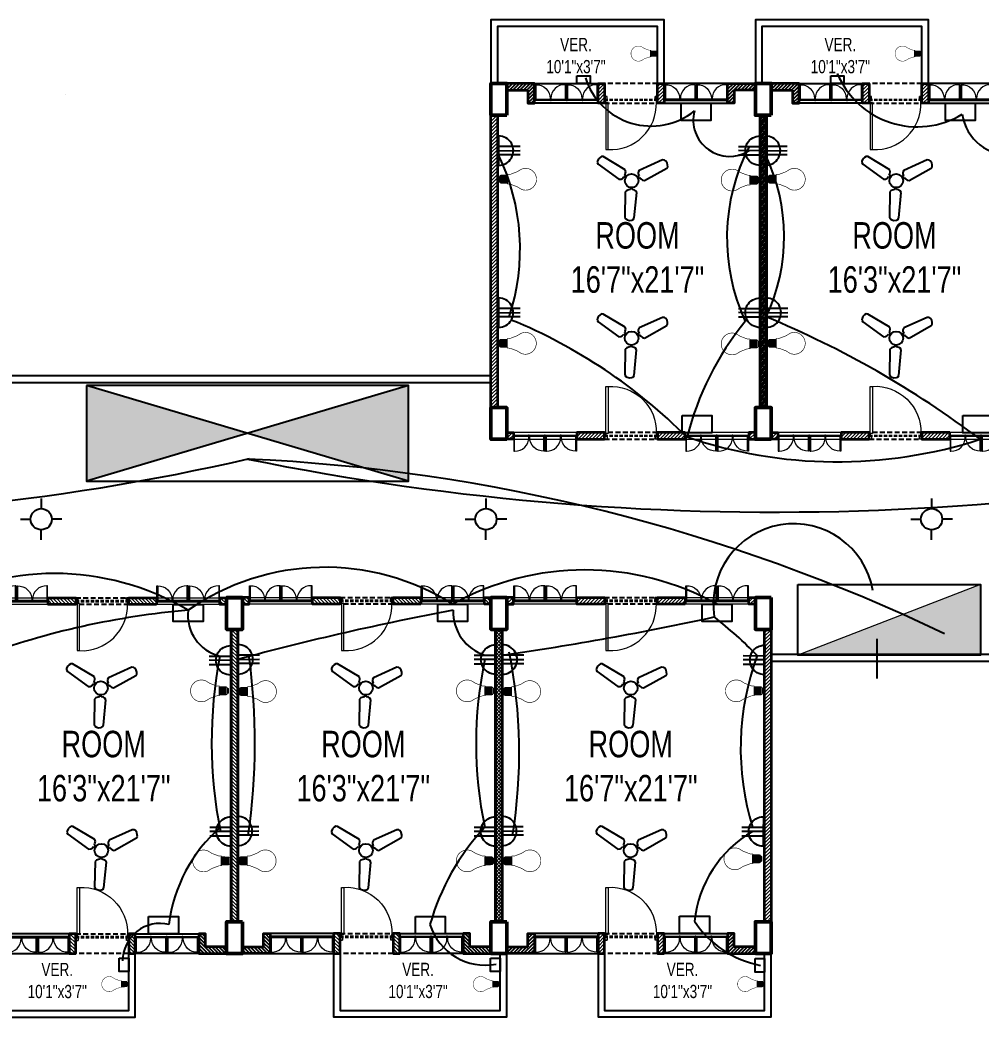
# Model space of a CAD drawing. Header units: inches. Extents: x -20263 to 10253, y -4567 to 3195.
# Drawn here: x 1407 to 2134, y -1552 to -799 of the extents above; entities that cross this region are included whole.
import ezdxf

# ---------------------------------------------------------------- set-up
doc = ezdxf.new("R2010")
doc.units = ezdxf.units.IN
doc.header["$MEASUREMENT"] = 0
doc.linetypes.add('ACAD_ISO02W100', pattern=[15, 12, -3])
doc.linetypes.add('DASHED2', pattern=[0.375, 0.25, -0.125])
for name, color, linetype, lineweight in [('A-TEXT', 7, 'Continuous', 5), ('ar-DOOR-WOOD', 44, 'Continuous', 0), ("ele legend-8'", 53, 'Continuous', 25), ('Main Wall', 250, 'Continuous', 13), ('WALL_SEC_', 170, 'Continuous', 25), ('walll', 7, 'Continuous', 30)]:
    doc.layers.add(name, color=color, linetype=linetype, lineweight=lineweight)
doc.layers.add('conduit', color=160, linetype='Continuous')
doc.layers.add('liveline', color=1, linetype='Continuous')
doc.layers.add('hatch brick', color=32, linetype='Continuous', lineweight=0, transparency=0.4)
doc.styles.add('SIMPLE', font='romantic.ttf')
pattern_1 = [(45, (-53828.5592, -20194.2833), (-1.325825215, 1.325825215), [])]
pattern_2 = [(45, (-1496526.4206, -134080.5653), (-1.3258252147, 1.3258252147), [])]

# ---------------------------------------------------------------- blocks, each defined once
blk = doc.blocks.new('DOOR_45')
at = {"layer": 'ar-DOOR-WOOD'}
for p, q in [((-11008.75, 15426.44), (-11008.75, 15424.44)), ((-10968.75, 15426.44), (-11008.75, 15426.44)), ((-10968.75, 15427.44), (-10963.75, 15427.44)), ((-10968.75, 15427.44), (-10968.75, 15426.44)), ((-10968.75, 15424.44), (-10968.75, 15426.44)), ((-10968.75, 15426.44), (-10966.75, 15426.44)), ((-10966.75, 15426.44), (-10966.75, 15425.44)), ((-10963.75, 15427.44), (-10963.75, 15425.44)), ((-11008.75, 15424.44), (-10968.75, 15424.44)), ((-10966.75, 15425.44), (-10963.75, 15425.44)), ((-10968.75, 15382.44), (-10968.75, 15383.44)), ((-10968.75, 15383.44), (-10966.75, 15383.44)), ((-10966.75, 15384.44), (-10963.75, 15384.44)), ((-10966.75, 15383.44), (-10966.75, 15384.44)), ((-10963.75, 15382.44), (-10963.75, 15384.44)), ((-10968.75, 15382.44), (-10963.75, 15382.44))]:
    blk.add_line(p, q, dxfattribs=at)
for points in [[(-10968.75, 15426.44), (-11008.75, 15426.44), (-11008.75, 15424.44), (-10968.75, 15424.44)], [(-10963.75, 15427.44), (-10968.75, 15427.44), (-10968.75, 15426.44), (-10966.75, 15426.44), (-10966.75, 15425.44), (-10963.75, 15425.44)], [(-10968.75, 15383.44), (-10968.75, 15382.44), (-10963.75, 15382.44), (-10963.75, 15384.44), (-10966.75, 15384.44), (-10966.75, 15383.44)]]:
    blk.add_lwpolyline(points, close=True, dxfattribs=at)
blk.add_arc((-10969.89, 15422.35), 38.92, 176.90834, 271.67702, dxfattribs=at)
blk = doc.blocks.new('DOOR_40')
at = {"layer": 'ar-DOOR-WOOD'}
for p, q in [((-11029.1, 15421.4), (-11064.1, 15421.4)), ((-11064.1, 15421.4), (-11064.1, 15419.4)), ((-11064.1, 15419.4), (-11029.1, 15419.4)), ((-11029.1, 15422.4), (-11024.1, 15422.4)), ((-11029.1, 15422.4), (-11029.1, 15421.4)), ((-11029.1, 15419.4), (-11029.1, 15421.4)), ((-11029.1, 15421.4), (-11027.1, 15421.4)), ((-11027.1, 15421.4), (-11027.1, 15420.4)), ((-11027.1, 15420.4), (-11024.1, 15420.4)), ((-11024.1, 15422.4), (-11024.1, 15420.4)), ((-11029.1, 15383.4), (-11027.1, 15383.4)), ((-11029.1, 15382.4), (-11029.1, 15383.4)), ((-11029.1, 15382.4), (-11024.1, 15382.4)), ((-11027.1, 15383.4), (-11027.1, 15384.4)), ((-11027.1, 15384.4), (-11024.1, 15384.4)), ((-11024.1, 15382.4), (-11024.1, 15384.4))]:
    blk.add_line(p, q, dxfattribs=at)
blk.add_arc((-11029.4, 15418.2), 34.8, 178.03, 270.3561, dxfattribs=at)
blk = doc.blocks.new('room 1')
h = blk.add_hatch()
h.set_pattern_fill('ANSI31', color=256, scale=15)
h.paths.add_polyline_path([(1498318.01, 133229.01), (1498318.01, 133219.01), (1498323.01, 133219.01), (1498323.01, 133234.01), (1498302.01, 133234.01), (1498302.01, 133229.01), (1498302.01, 133229.01)])
h = blk.add_hatch()
h.set_pattern_fill('ANSI31', color=256, scale=15)
h.paths.add_polyline_path([(1498474.01, 133229.01), (1498474.01, 133219.01), (1498469.01, 133219.01), (1498469.01, 133234.01), (1498490.01, 133234.01), (1498490.01, 133229.01), (1498490.01, 133229.01)])
at = {"layer": 'hatch brick'}
h = blk.add_hatch(dxfattribs=at)
h.set_pattern_fill('ANSI31', color=256, scale=15)
h.set_pattern_definition([(45, (69, 2), (-1.3258252147, 1.3258252147), [])])
h.paths.add_polyline_path([(1498376.01, 133234.01), (1498376.01, 133219.01), (1498376.01, 133219.01), (1498371.01, 133219.01), (1498371.01, 133234.01)])
h = blk.add_hatch(dxfattribs=at)
h.set_pattern_fill('ANSI31', color=256, scale=15)
h.set_pattern_definition([(45, (114, 2), (-1.3258252147, 1.3258252147), [])])
h.paths.add_polyline_path([(1498421.01, 133234.01), (1498421.01, 133219.01), (1498421.01, 133219.01), (1498416.01, 133219.01), (1498416.01, 133234.01)])
h = blk.add_hatch(dxfattribs=at)
h.set_pattern_fill('ANSI31', color=256, scale=15)
h.paths.add_polyline_path([(1498298.51, 132989.01), (1498293.51, 132989.01), (1498293.51, 133210.01), (1498298.51, 133210.01)])
h = blk.add_hatch(dxfattribs=at)
h.set_pattern_fill('ANSI31', color=256, scale=15)
h.paths.add_polyline_path([(1498493.51, 132989.01), (1498498.51, 132989.01), (1498498.51, 133210.01), (1498493.51, 133210.01)])
h = blk.add_hatch(dxfattribs=at)
h.set_pattern_fill('ANSI31', color=256, scale=15)
h.set_pattern_definition([(45, (-14.5, 0), (-1.3258252147, 1.3258252147), [])])
h.paths.add_polyline_path([(1498302.01, 132970.01), (1498307.01, 132970.01), (1498307.01, 132965.01), (1498302.01, 132965.01)])
h = blk.add_hatch(dxfattribs=at)
h.set_pattern_fill('ANSI31', color=256, scale=15)
h.set_pattern_definition([(45, (-5, -252), (-1.3258252147, 1.3258252147), [])])
h.paths.add_polyline_path([(1498376.01, 132970.01), (1498355.01, 132970.01), (1498355.01, 132965.01), (1498376.01, 132965.01)])
h = blk.add_hatch(dxfattribs=at)
h.set_pattern_fill('ANSI31', color=256, scale=15)
h.set_pattern_definition([(45, (1.2113, 4e-09), (-1.3258252147, 1.3258252147), [])])
h.paths.add_polyline_path([(1498437.01, 132970.01), (1498416.01, 132970.01), (1498416.01, 132965.01), (1498437.01, 132965.01)])
h = blk.add_hatch(dxfattribs=at)
h.set_pattern_fill('ANSI31', color=256, scale=15)
h.paths.add_polyline_path([(1498490.01, 132970.01), (1498485.01, 132970.01), (1498485.01, 132965.01), (1498490.01, 132965.01)])
for points in [[(1498323.01, 133234.01), (1498371.01, 133234.01), (1498371.01, 133219.01), (1498323.01, 133219.01)], [(1498469.01, 133234.01), (1498421.01, 133234.01), (1498421.01, 133219.01), (1498469.01, 133219.01)]]:
    blk.add_lwpolyline(points, close=True)
at = {"linetype": 'DASHED2', "ltscale": 15}
for points in [[(1498376.01, 133219.01), (1498416.01, 133219.01), (1498416.01, 133234.01), (1498376.01, 133234.01)], [(1498376.01, 132965.01), (1498416.01, 132965.01), (1498416.01, 132970.01), (1498376.01, 132970.01)]]:
    blk.add_lwpolyline(points, close=True, dxfattribs=at)
at = {"layer": 'Main Wall', "color": 1, "lineweight": 50}
for points in [[(1498302.01, 133210.01), (1498290.01, 133210.01), (1498290.01, 133234.01), (1498302.01, 133234.01), (1498302.01, 133210.01)], [(1498502.01, 133210.01), (1498490.01, 133210.01), (1498490.01, 133234.01), (1498502.01, 133234.01), (1498502.01, 133210.01)], [(1498302.01, 132965.01), (1498290.01, 132965.01), (1498290.01, 132989.01), (1498302.01, 132989.01), (1498302.01, 132965.01)], [(1498502.01, 132965.01), (1498490.01, 132965.01), (1498490.01, 132989.01), (1498502.01, 132989.01), (1498502.01, 132965.01)]]:
    blk.add_lwpolyline(points, dxfattribs=at)
at = {"layer": 'Main Wall', "lineweight": 35}
for points in [[(1498318.01, 133229.01), (1498318.01, 133219.01), (1498323.01, 133219.01), (1498323.01, 133234.01), (1498302.01, 133234.01), (1498302.01, 133229.01), (1498302.01, 133229.01), (1498302.01, 133229.01), (1498318.01, 133229.01)], [(1498474.01, 133229.01), (1498474.01, 133219.01), (1498469.01, 133219.01), (1498469.01, 133234.01), (1498490.01, 133234.01), (1498490.01, 133229.01), (1498490.01, 133229.01), (1498490.01, 133229.01), (1498474.01, 133229.01)], [(1498376.01, 132970.01), (1498376.01, 132970.01), (1498355.01, 132970.01), (1498355.01, 132965.01), (1498376.01, 132965.01), (1498376.01, 132970.01)]]:
    blk.add_lwpolyline(points, dxfattribs=at)
for points in [[(1498376.01, 133234.01), (1498376.01, 133219.01), (1498376.01, 133219.01), (1498376.01, 133219.01), (1498371.01, 133219.01), (1498371.01, 133234.01)], [(1498421.01, 133234.01), (1498421.01, 133219.01), (1498421.01, 133219.01), (1498421.01, 133219.01), (1498416.01, 133219.01), (1498416.01, 133234.01)], [(1498298.51, 132989.01), (1498293.51, 132989.01), (1498293.51, 133210.01), (1498298.51, 133210.01)], [(1498493.51, 132989.01), (1498498.51, 132989.01), (1498498.51, 133210.01), (1498493.51, 133210.01)], [(1498302.01, 132970.01), (1498307.01, 132970.01), (1498307.01, 132965.01), (1498302.01, 132965.01)], [(1498437.01, 132970.01), (1498416.01, 132970.01), (1498416.01, 132965.01), (1498437.01, 132965.01)], [(1498490.01, 132970.01), (1498485.01, 132970.01), (1498485.01, 132965.01), (1498490.01, 132965.01)]]:
    blk.add_lwpolyline(points, close=True, dxfattribs=at)
at = {"layer": 'Main Wall', "color": 150}
for points in [[(1498371.01, 133221.01), (1498323.61, 133221.01), (1498323.61, 133222.01), (1498371.01, 133222.01)], [(1498371.01, 133221.01), (1498323.61, 133221.01), (1498323.61, 133221.51), (1498371.01, 133221.51)], [(1498421.01, 133221.01), (1498468.41, 133221.01), (1498468.41, 133222.01), (1498421.01, 133222.01)], [(1498421.01, 133221.01), (1498468.41, 133221.01), (1498468.41, 133221.51), (1498421.01, 133221.51)], [(1498307.01, 132968.01), (1498354.41, 132968.01), (1498354.41, 132967.01), (1498307.01, 132967.01)], [(1498307.01, 132968.01), (1498354.41, 132968.01), (1498354.41, 132967.51), (1498307.01, 132967.51)], [(1498437.61, 132968.01), (1498484.41, 132968.01), (1498484.41, 132967.01), (1498437.61, 132967.01)], [(1498437.61, 132968.01), (1498484.41, 132968.01), (1498484.41, 132967.51), (1498437.61, 132967.51)]]:
    blk.add_lwpolyline(points, close=True, dxfattribs=at)
at = {"layer": 'Main Wall', "color": 150, "linetype": 'DASHED2', "ltscale": 10}
for points in [[(1498376.01, 133222.01), (1498416.01, 133222.01), (1498416.01, 133221.01), (1498376.01, 133221.01)], [(1498376.01, 133222.01), (1498416.01, 133222.01), (1498416.01, 133221.51), (1498376.01, 133221.51)], [(1498376.01, 132968.01), (1498416.01, 132968.01), (1498416.01, 132967.01), (1498376.01, 132967.01)], [(1498376.01, 132968.01), (1498416.01, 132968.01), (1498416.01, 132967.51), (1498376.01, 132967.51)]]:
    blk.add_lwpolyline(points, close=True, dxfattribs=at)
at = {"layer": 'Main Wall'}
for points in [[(1498307.01, 132965.01), (1498355.01, 132965.01), (1498355.01, 132970.01), (1498307.01, 132970.01)], [(1498437.01, 132965.01), (1498485.01, 132965.01), (1498485.01, 132970.01), (1498437.01, 132970.01)]]:
    blk.add_lwpolyline(points, close=True, dxfattribs=at)
at = {"layer": 'Main Wall', "extrusion": (0, 0, -1)}
for name, p, xscale, yscale, zscale, rotation in [('DOOR_40', (-1502949.75, 129913.77), 0.2999999999999545, 0.2999999999999545, -0.2999999999999545, 270), ('DOOR_40', (-1502973.75, 129913.77), 0.2999999999999545, 0.2999999999999545, -0.2999999999999545, 270), ('DOOR_40', (-1493818.28, 129913.77), -0.2999999999999545, 0.2999999999999545, -0.2999999999999545, 90), ('DOOR_40', (-1493842.28, 129913.77), -0.2999999999999545, 0.2999999999999545, -0.2999999999999545, 90), ('DOOR_45', (-1512089.3, 142969.57), -0.8888888888889142, 0.8888888888889142, -0.8888888888889142, 270), ('DOOR_45', (-1512089.3, 123219.46), 0.8888888888889142, 0.8888888888889142, -0.8888888888889142, 270), ('DOOR_40', (-1493704.28, 136275.25), 0.2999999999999545, 0.2999999999999545, -0.2999999999999545, 90), ('DOOR_40', (-1493728.28, 136275.25), 0.2999999999999545, 0.2999999999999545, -0.2999999999999545, 90), ('DOOR_40', (-1493834.28, 136275.25), 0.2999999999999545, 0.2999999999999545, -0.2999999999999545, 90), ('DOOR_40', (-1493858.28, 136275.25), 0.2999999999999545, 0.2999999999999545, -0.2999999999999545, 90)]:
    blk.add_blockref(name, p, dxfattribs=dict(at, xscale=xscale, yscale=yscale, zscale=zscale, rotation=rotation))
at = {"layer": 'Main Wall'}
for p, xscale, yscale, zscale, rotation in [((1493720.28, 129913.77), 0.2999999999999545, 0.2999999999999545, 0.2999999999999545, 270), ((1493744.28, 129913.77), 0.2999999999999545, 0.2999999999999545, 0.2999999999999545, 270), ((1503047.75, 129913.77), -0.2999999999999545, 0.2999999999999545, 0.2999999999999546, 90), ((1503071.75, 129913.77), -0.2999999999999545, 0.2999999999999545, 0.2999999999999546, 90), ((1502933.75, 136275.25), 0.2999999999999546, 0.2999999999999546, 0.2999999999999546, 90), ((1502957.75, 136275.25), 0.2999999999999546, 0.2999999999999546, 0.2999999999999546, 90), ((1503063.75, 136275.25), 0.2999999999999546, 0.2999999999999546, 0.2999999999999546, 90), ((1503087.75, 136275.25), 0.2999999999999546, 0.2999999999999546, 0.2999999999999546, 90)]:
    blk.add_blockref('DOOR_40', p, dxfattribs=dict(at, xscale=xscale, yscale=yscale, zscale=zscale, rotation=rotation))
blk = doc.blocks.new('LED')
for p, q in [((-12.1, -25.6), (11.9, -25.6)), ((-11.6, -7.7), (11.7, -7.7)), ((-11.6, -11), (11.7, -9.6)), ((-11.6, -13.3), (11.7, -11.8)), ((-11.5, -15.5), (11.8, -14.1)), ((-11.3, -17.8), (11.9, -16.3)), ((-11.2, -20), (12.1, -18.6)), ((-11.2, -22.2), (12.1, -20.8)), ((-11.2, -24.5), (12.1, -23.1))]:
    blk.add_line(p, q)
at = {"lineweight": 9}
blk.add_line((7.8, -3.1), (-7.8, -3.1), dxfattribs=at)
for points, const_width in [([(5.3, 0), (5.4, 0), (5.7, 0), (6.1, -0.1), (6.6, -0.3), (7, -0.6), (7.2, -0.9), (7.4, -1.2), (7.5, -1.5), (7.7, -2), (7.7, -2.5), (7.8, -3.1), (7.7, -2.5), (7.7, -2), (7.5, -1.5), (7.4, -1.2), (7.2, -0.9), (7, -0.6), (6.6, -0.3), (6.1, -0.1), (5.7, 0), (5.4, 0), (5.3, 0), (-5.3, 0), (-5.4, 0), (-5.5, 0), (-5.8, 0), (-6.1, -0.1), (-6.4, -0.2), (-6.7, -0.5), (-7, -0.7), (-7.3, -1.1), (-7.6, -1.7), (-7.7, -2.3), (-7.8, -3.1), (-7.8, -3.1), (-7.9, -3.2), (-8.1, -3.2), (-8.3, -3.3), (-8.9, -3.6), (-9.6, -4.1), (-10.3, -4.7), (-11, -5.4), (-11.2, -5.9), (-11.4, -6.4), (-11.6, -7), (-11.6, -7.7), (-12.2, -7.7), (-12.1, -26)], 2), ([(-5.3, 0), (-5.4, 0), (-5.5, 0), (-5.8, 0), (-6.1, -0.1), (-6.4, -0.2), (-6.7, -0.5), (-7, -0.7), (-7.3, -1.1), (-7.6, -1.7), (-7.7, -2.3), (-7.8, -3.1)], 1), ([(-0.1, -111.1), (-0.2, -111.1), (-1, -111.1), (-1.8, -111.1), (-2.6, -111.1), (-3.4, -111), (-4.2, -110.9), (-5, -110.8), (-5.8, -110.6), (-6.6, -110.5), (-7.4, -110.3), (-8.1, -110.1), (-8.9, -109.9), (-9.6, -109.7), (-10.4, -109.5), (-11.1, -109.2), (-11.8, -108.9), (-12.5, -108.7), (-13.2, -108.3), (-13.9, -108), (-14.6, -107.7), (-15.3, -107.3), (-16, -106.9), (-16.6, -106.6), (-17.3, -106.2), (-17.9, -105.7), (-18.5, -105.3), (-19.2, -104.8), (-19.8, -104.4), (-20.4, -103.9), (-20.9, -103.4), (-21.5, -102.9), (-22.1, -102.4), (-22.6, -101.9), (-23.1, -101.3), (-23.7, -100.8), (-24.2, -100.2), (-24.6, -99.6), (-25.1, -99), (-25.6, -98.4), (-26, -97.8), (-26.5, -97.2), (-26.9, -96.5), (-27.3, -95.9), (-27.7, -95.2), (-28.1, -94.6), (-28.4, -93.9), (-28.8, -93.2), (-29.1, -92.5), (-29.4, -91.8), (-29.7, -91.1), (-30, -90.4), (-30.2, -89.6), (-30.5, -88.9), (-30.7, -88.1), (-30.9, -87.4), (-31.1, -86.6), (-31.2, -85.9), (-31.4, -85.1), (-31.5, -84.3), (-31.6, -83.5), (-31.7, -82.7), (-31.8, -81.9), (-31.8, -81.1), (-31.9, -80.3), (-31.9, -79.5), (-31.9, -78.2), (-31.8, -77), (-31.7, -75.8), (-31.5, -74.6), (-31.3, -73.4), (-31.1, -72.2), (-30.8, -71.1), (-30.4, -69.9), (-30, -68.8), (-29.6, -67.7), (-29.2, -66.6), (-22.1, -55), (-14.6, -35.3), (-14.1, -29.7), (-14.1, -27.1), (-12.1, -25.6)], 1.8), ([(-0.1, -111.1), (0, -111.1), (0.8, -111.1), (1.6, -111.1), (2.5, -111.1), (3.3, -111), (4, -110.9), (4.8, -110.8), (5.6, -110.6), (6.4, -110.5), (7.2, -110.3), (7.9, -110.1), (8.7, -109.9), (9.4, -109.7), (10.2, -109.5), (10.9, -109.2), (11.6, -108.9), (12.3, -108.7), (13, -108.3), (13.7, -108), (14.4, -107.7), (15.1, -107.3), (15.8, -106.9), (16.4, -106.6), (17.1, -106.2), (17.7, -105.7), (18.3, -105.3), (19, -104.8), (19.6, -104.4), (20.2, -103.9), (20.7, -103.4), (21.3, -102.9), (21.9, -102.4), (22.4, -101.9), (22.9, -101.3), (23.5, -100.8), (24, -100.2), (24.5, -99.6), (24.9, -99), (25.4, -98.4), (25.8, -97.8), (26.3, -97.2), (26.7, -96.5), (27.1, -95.9), (27.5, -95.2), (27.9, -94.6), (28.2, -93.9), (28.6, -93.2), (28.9, -92.5), (29.2, -91.8), (29.5, -91.1), (29.8, -90.4), (30, -89.6), (30.3, -88.9), (30.5, -88.1), (30.7, -87.4), (30.9, -86.6), (31, -85.9), (31.2, -85.1), (31.3, -84.3), (31.4, -83.5), (31.5, -82.7), (31.6, -81.9), (31.6, -81.1), (31.7, -80.3), (31.7, -79.5), (31.7, -78.2), (31.6, -77), (31.5, -75.8), (31.3, -74.6), (31.1, -73.4), (30.9, -72.2), (30.6, -71.1), (30.2, -69.9), (29.9, -68.8), (29.4, -67.7), (29, -66.6), (21.9, -55), (14.4, -35.3), (13.9, -29.7), (13.9, -27.1), (11.9, -25.6)], 1.8), ([(11.9, -26.1), (11.9, -7.7), (11.7, -7.7), (11.6, -7), (11.4, -6.4), (11.2, -5.9), (11, -5.4), (10.3, -4.7), (9.6, -4.1), (8.9, -3.6), (8.3, -3.3), (7.9, -3.2), (7.8, -3.1), (7.8, -3.1)], 2)]:
    blk.add_lwpolyline(points, dxfattribs=dict(const_width=const_width))
at = {"color": 7, "lineweight": 20}
blk.add_open_spline([(-9.8, -25.6), (-9.8, -25.6), (9.4, -25.6), (9.4, -25.6)], degree=3, dxfattribs=at)
blk = doc.blocks.new('6')
at = {"color": 7}
for p, q in [((3268, -2243), (3260, -2275)), ((3260, -2275), (3351, -2687)), ((3285, -2228), (3268, -2243)), ((3322, -2211), (3285, -2228)), ((3359, -2211), (3322, -2211)), ((3387, -2215), (3359, -2211)), ((3407, -2236), (3387, -2215)), ((3533, -2638), (3407, -2236)), ((3351, -2687), (3378, -2709)), ((3378, -2709), (3403, -2714)), ((3403, -2714), (3440, -2709)), ((3440, -2709), (3450, -2742)), ((3468, -2701), (3489, -2690)), ((3477, -2735), (3468, -2701)), ((3489, -2690), (3518, -2669)), ((3518, -2669), (3533, -2638)), ((3291, -2913), (3005, -3223)), ((3325, -2910), (3291, -2913)), ((3357, -2925), (3325, -2910)), ((3378, -2938), (3357, -2925)), ((3403, -2913), (3378, -2938)), ((3399, -2958), (3423, -2933)), ((3422, -2988), (3399, -2958)), ((3594, -2888), (3628, -2897)), ((3635, -2869), (3601, -2861)), ((3628, -2897), (3627, -2922)), ((3627, -2922), (3631, -2958)), ((3631, -2958), (3650, -2985)), ((3649, -2835), (3635, -2869)), ((3666, -2816), (3649, -2835)), ((3699, -2804), (3666, -2816)), ((4101, -2931), (3699, -2804)), ((4124, -2954), (4101, -2931)), ((4129, -2976), (4124, -2954)), ((3113, -3331), (3424, -3046)), ((3429, -3011), (3422, -2988)), ((3424, -3046), (3429, -3011)), ((3650, -2985), (4061, -3078)), ((4061, -3078), (4089, -3071)), ((4089, -3071), (4107, -3048)), ((4107, -3048), (4125, -3016)), ((4125, -3016), (4129, -2976)), ((3005, -3223), (2997, -3251)), ((2997, -3251), (3008, -3278)), ((3008, -3278), (3026, -3309)), ((3026, -3309), (3059, -3333)), ((3059, -3333), (3081, -3340)), ((3081, -3340), (3113, -3331))]:
    blk.add_line(p, q, dxfattribs=at)
blk.add_circle((3491, -2846), 113, dxfattribs=at)
blk = doc.blocks.new('3 pin')
at = {"layer": 'WALL_SEC_', "color": 3, "lineweight": 25}
for p, q in [((10035.5, 6358.5), (10035.5, 6351.5)), ((10045.69, 6353.52), (10035.5, 6353.52)), ((10035.5, 6351.5), (10035.5, 6344.5)), ((10035.5, 6351.5), (10045.69, 6351.5)), ((10045.69, 6349.48), (10035.5, 6349.48))]:
    blk.add_line(p, q, dxfattribs=at)
blk.add_arc((10035.5, 6351.5), 7, 270, 90, dxfattribs=at)

msp = doc.modelspace()

# ---------------------------------------------------------------- hatches: boundary and pattern name
h = msp.add_hatch()
h.set_pattern_fill('ANSI31', color=256, scale=15)
h.set_pattern_definition(pattern_2)
h.paths.add_polyline_path([(1791.593, -851.552), (1791.593, -861.552), (1796.593, -861.552), (1796.593, -846.552), (1775.593, -846.552), (1775.593, -851.552), (1775.593, -851.552)])
h = msp.add_hatch()
h.set_pattern_fill('ANSI31', color=256, scale=15)
h.set_pattern_definition(pattern_2)
h.paths.add_polyline_path([(1947.593, -851.552), (1947.593, -861.552), (1942.593, -861.552), (1942.593, -846.552), (1963.593, -846.552), (1963.593, -851.552), (1963.593, -851.552)])
h = msp.add_hatch()
h.set_pattern_fill('ANSI31', color=256, scale=15)
h.set_pattern_definition(pattern_1)
h.paths.add_polyline_path([(1791.593, -1499.302), (1791.593, -1489.302), (1796.593, -1489.302), (1796.593, -1504.302), (1775.593, -1504.302), (1775.593, -1499.302), (1775.593, -1499.302)])
h = msp.add_hatch()
h.set_pattern_fill('ANSI31', color=256, scale=15)
h.set_pattern_definition(pattern_1)
h.paths.add_polyline_path([(1947.593, -1499.302), (1947.593, -1489.302), (1942.593, -1489.302), (1942.593, -1504.302), (1963.593, -1504.302), (1963.593, -1499.302), (1963.593, -1499.302)])
at = {"layer": 'hatch brick'}
h = msp.add_hatch(dxfattribs=at)
h.set_pattern_fill('ANSI31', color=256, scale=15)
h.set_pattern_definition([(45, (-1496457.4206, -134078.5653), (-1.3258252147, 1.3258252147), [])])
h.paths.add_polyline_path([(1849.593, -846.552), (1849.593, -861.552), (1849.593, -861.552), (1844.593, -861.552), (1844.593, -846.552)])
h = msp.add_hatch(dxfattribs=at)
h.set_pattern_fill('ANSI31', color=256, scale=15)
h.set_pattern_definition([(45, (-1496412.4206, -134078.5653), (-1.3258252147, 1.3258252147), [])])
h.paths.add_polyline_path([(1894.593, -846.552), (1894.593, -861.552), (1894.593, -861.552), (1889.593, -861.552), (1889.593, -846.552)])
h = msp.add_hatch(dxfattribs=at)
h.set_pattern_fill('ANSI31', color=256, scale=15)
h.set_pattern_definition([(45, (-1496529.9206, -134080.5653), (-1.3258252147, 1.3258252147), [])])
h.paths.add_polyline_path([(1768.593, -1091.552), (1763.593, -1091.552), (1763.593, -870.552), (1768.593, -870.552)])
h = msp.add_hatch(dxfattribs=at)
h.set_pattern_fill('ANSI31', color=256, scale=15)
h.set_pattern_definition(pattern_2)
h.paths.add_polyline_path([(1967.093, -1091.552), (1972.093, -1091.552), (1972.093, -870.552), (1967.093, -870.552)])
h = msp.add_hatch(dxfattribs=at)
h.set_pattern_fill('ANSI31', color=256, scale=15)
h.set_pattern_definition([(45, (-1496540.9206, -134080.5653), (-1.3258252147, 1.3258252147), [])])
h.paths.add_polyline_path([(1775.593, -1110.552), (1780.593, -1110.552), (1780.593, -1115.552), (1775.593, -1115.552)])
h = msp.add_hatch(dxfattribs=at)
h.set_pattern_fill('ANSI31', color=256, scale=15)
h.set_pattern_definition([(45, (-1496531.4206, -134332.5653), (-1.3258252147, 1.3258252147), [])])
h.paths.add_polyline_path([(1849.593, -1110.552), (1828.593, -1110.552), (1828.593, -1115.552), (1849.593, -1115.552)])
h = msp.add_hatch(dxfattribs=at)
h.set_pattern_fill('ANSI31', color=256, scale=15)
h.set_pattern_definition([(45, (-1496525.2093, -134080.5653), (-1.3258252147, 1.3258252147), [])])
h.paths.add_polyline_path([(1910.593, -1110.552), (1889.593, -1110.552), (1889.593, -1115.552), (1910.593, -1115.552)])
h = msp.add_hatch(dxfattribs=at)
h.set_pattern_fill('ANSI31', color=256, scale=15)
h.set_pattern_definition(pattern_2)
h.paths.add_polyline_path([(1963.593, -1110.552), (1958.593, -1110.552), (1958.593, -1115.552), (1963.593, -1115.552)])
h = msp.add_hatch(dxfattribs=at)
h.set_pattern_fill('ANSI31', color=256, scale=15)
h.set_pattern_definition([(45, (-53843.0592, -20194.2833), (-1.325825215, 1.325825215), [])])
h.paths.add_polyline_path([(1775.593, -1240.302), (1780.593, -1240.302), (1780.593, -1235.302), (1775.593, -1235.302)])
h = msp.add_hatch(dxfattribs=at)
h.set_pattern_fill('ANSI31', color=256, scale=15)
h.set_pattern_definition([(45, (-53833.5592, -20446.2833), (-1.325825215, 1.325825215), [])])
h.paths.add_polyline_path([(1849.593, -1240.302), (1828.593, -1240.302), (1828.593, -1235.302), (1849.593, -1235.302)])
h = msp.add_hatch(dxfattribs=at)
h.set_pattern_fill('ANSI31', color=256, scale=15)
h.set_pattern_definition([(45, (-53827.348, -20194.2833), (-1.325825215, 1.325825215), [])])
h.paths.add_polyline_path([(1910.593, -1240.302), (1889.593, -1240.302), (1889.593, -1235.302), (1910.593, -1235.302)])
h = msp.add_hatch(dxfattribs=at)
h.set_pattern_fill('ANSI31', color=256, scale=15)
h.set_pattern_definition(pattern_1)
h.paths.add_polyline_path([(1963.593, -1240.302), (1958.593, -1240.302), (1958.593, -1235.302), (1963.593, -1235.302)])
h = msp.add_hatch(dxfattribs=at)
h.set_pattern_fill('ANSI31', color=256, scale=15)
h.set_pattern_definition(pattern_1)
h.paths.add_polyline_path([(1772.093, -1259.302), (1767.093, -1259.302), (1767.093, -1480.302), (1772.093, -1480.302)])
h = msp.add_hatch(dxfattribs=at)
h.set_pattern_fill('ANSI31', color=256, scale=15)
h.set_pattern_definition([(45, (-53825.0592, -20194.2833), (-1.325825215, 1.325825215), [])])
h.paths.add_polyline_path([(1970.593, -1259.302), (1975.593, -1259.302), (1975.593, -1480.302), (1970.593, -1480.302)])
h = msp.add_hatch(dxfattribs=at)
h.set_pattern_fill('ANSI31', color=256, scale=15)
h.set_pattern_definition([(45, (-53759.5592, -20192.2833), (-1.325825215, 1.325825215), [])])
h.paths.add_polyline_path([(1849.593, -1504.302), (1849.593, -1489.302), (1849.593, -1489.302), (1844.593, -1489.302), (1844.593, -1504.302)])
h = msp.add_hatch(dxfattribs=at)
h.set_pattern_fill('ANSI31', color=256, scale=15)
h.set_pattern_definition([(45, (-53714.5592, -20192.2833), (-1.325825215, 1.325825215), [])])
h.paths.add_polyline_path([(1894.593, -1504.302), (1894.593, -1489.302), (1894.593, -1489.302), (1889.593, -1489.302), (1889.593, -1504.302)])
at = {"layer": 'WALL_SEC_', "lineweight": 25}
h = msp.add_hatch(color=7, dxfattribs=at)
h.dxf.hatch_style = 1
h.paths.add_polyline_path([(1701.095, -1147.217), (1701.095, -1074.825), (1579.438, -1111.021)])
h.paths.add_polyline_path([(1579.438, -1111.021), (1457.781, -1074.825), (1457.781, -1147.217)])
at = {"layer": 'walll', "linetype": 'ACAD_ISO02W100', "lineweight": 20}
h = msp.add_hatch(color=7, dxfattribs=at)
h.dxf.hatch_style = 1
h.paths.add_polyline_path([(2133.787, -1278.878), (2133.787, -1225.338), (1995.817, -1278.878)])

# ---------------------------------------------------------------- linework, layer by layer
at = {"color": 240, "true_color": 0xed1f24}
msp.add_line((1441.537, -854.622), (1441.537, -854.622), dxfattribs=at)
at = {"color": 30, "true_color": 0xf8991e}
for p, q in [((1423.389, -1160.265), (1423.389, -1167.952)), ((1759.779, -1160.265), (1759.779, -1167.952)), ((2096.866, -1160.265), (2096.866, -1167.952)), ((1407.667, -1175.986), (1415.355, -1175.986)), ((1439.11, -1175.986), (1431.422, -1175.986)), ((1744.058, -1175.986), (1751.745, -1175.986)), ((1775.5, -1175.986), (1767.813, -1175.986)), ((2081.144, -1175.986), (2088.832, -1175.986)), ((2112.587, -1175.986), (2104.9, -1175.986)), ((1423.389, -1191.707), (1423.389, -1184.02)), ((1759.779, -1191.707), (1759.779, -1184.02)), ((2096.866, -1191.707), (2096.866, -1184.02))]:
    msp.add_line(p, q, dxfattribs=at)
at = {"color": 7, "lineweight": 20}
msp.add_line((2133.787, -1225.338), (1995.817, -1278.878), dxfattribs=at)
for points in [[(1894.593, -846.552), (1894.593, -798.552), (1763.593, -798.552), (1763.593, -846.552)], [(2094.593, -846.552), (2094.593, -798.552), (1963.593, -798.552), (1963.593, -846.552)], [(1889.593, -846.552), (1889.593, -803.552), (1768.593, -803.552), (1768.593, -846.552)], [(2089.593, -846.552), (2089.593, -803.552), (1968.593, -803.552), (1968.593, -846.552)], [(1363.593, -1504.365), (1363.593, -1552.365), (1494.593, -1552.365), (1494.593, -1504.365)], [(1368.593, -1504.365), (1368.593, -1547.365), (1489.593, -1547.365), (1489.593, -1504.365)], [(1644.593, -1504.302), (1644.593, -1552.302), (1775.593, -1552.302), (1775.593, -1504.302)], [(1649.593, -1504.302), (1649.593, -1547.302), (1770.593, -1547.302), (1770.593, -1504.302)], [(1844.593, -1504.302), (1844.593, -1552.302), (1975.593, -1552.302), (1975.593, -1504.302)], [(1849.593, -1504.302), (1849.593, -1547.302), (1970.593, -1547.302), (1970.593, -1504.302)]]:
    msp.add_lwpolyline(points)
at = {"color": 116, "true_color": 0x136734}
for points in [[(1828.569, -840.807), (1838.527, -840.807), (1838.527, -846.552), (1828.569, -846.552)], [(2020.593, -840.807), (2030.551, -840.807), (2030.551, -846.552), (2020.593, -846.552)], [(1907.339, -861.552), (1929.846, -861.552), (1929.846, -874.636), (1907.339, -874.636)], [(2107.339, -861.552), (2129.846, -861.552), (2129.846, -874.636), (2107.339, -874.636)], [(1908.239, -1097.508), (1930.746, -1097.508), (1930.746, -1110.591), (1908.239, -1110.591)], [(2120.465, -1097.596), (2142.973, -1097.596), (2142.973, -1110.679), (2120.465, -1110.679)], [(1523.339, -1240.365), (1545.846, -1240.365), (1545.846, -1253.448), (1523.339, -1253.448)], [(1723.339, -1240.302), (1745.846, -1240.302), (1745.846, -1253.386), (1723.339, -1253.386)], [(1923.339, -1240.302), (1945.846, -1240.302), (1945.846, -1253.386), (1923.339, -1253.386)], [(1504.659, -1476.288), (1527.166, -1476.288), (1527.166, -1489.371), (1504.659, -1489.371)], [(1706.516, -1476.295), (1729.023, -1476.295), (1729.023, -1489.378), (1706.516, -1489.378)], [(1906.301, -1476.07), (1928.808, -1476.07), (1928.808, -1489.154), (1906.301, -1489.154)], [(1482.377, -1507.748), (1489.609, -1507.748), (1489.609, -1517.949), (1482.377, -1517.949)], [(1763.354, -1507.791), (1770.586, -1507.791), (1770.586, -1517.992), (1763.354, -1517.992)], [(1963.382, -1508.174), (1970.615, -1508.174), (1970.615, -1518.375), (1963.382, -1518.375)]]:
    msp.add_lwpolyline(points, close=True, dxfattribs=at)
for points in [[(1796.593, -846.552), (1844.593, -846.552), (1844.593, -861.552), (1796.593, -861.552)], [(1942.593, -846.552), (1894.593, -846.552), (1894.593, -861.552), (1942.593, -861.552)], [(1375.593, -1072.552), (1763.593, -1072.552), (1763.593, -1067.552), (1375.593, -1067.552)], [(1975.593, -1283.365), (2163.593, -1283.365), (2163.593, -1278.365), (1975.593, -1278.365)], [(1796.593, -1504.302), (1844.593, -1504.302), (1844.593, -1489.302), (1796.593, -1489.302)], [(1942.593, -1504.302), (1894.593, -1504.302), (1894.593, -1489.302), (1942.593, -1489.302)]]:
    msp.add_lwpolyline(points, close=True)
at = {"linetype": 'DASHED2', "ltscale": 15}
for points in [[(1849.593, -861.552), (1889.593, -861.552), (1889.593, -846.552), (1849.593, -846.552)], [(1849.593, -1115.552), (1889.593, -1115.552), (1889.593, -1110.552), (1849.593, -1110.552)], [(1849.593, -1235.302), (1889.593, -1235.302), (1889.593, -1240.302), (1849.593, -1240.302)], [(1849.593, -1489.302), (1889.593, -1489.302), (1889.593, -1504.302), (1849.593, -1504.302)]]:
    msp.add_lwpolyline(points, close=True, dxfattribs=at)
at = {"color": 7, "lineweight": -3}
msp.add_lwpolyline([(1995.817, -1225.338), (2133.787, -1225.338), (2133.787, -1278.878), (1995.817, -1278.878)], close=True, dxfattribs=at)
at = {"color": 30, "true_color": 0xf8991e}
for centre in [(1423.389, -1175.986), (1759.779, -1175.986), (2096.866, -1175.986)]:
    msp.add_circle(centre, 8.034, dxfattribs=at)
at = {"color": 116, "true_color": 0x136734}
for centre, radius, start, end in [((1187.367, 583.47), 1758.244, 253.141961, 282.938002), ((1978.758, 836.907), 2007.526, 258.526675, 285.917639), ((1518.285, -2492.946), 1363.815, 64.446383, 87.430005)]:
    msp.add_arc(centre, radius, start, end, dxfattribs=at)
at = {"layer": 'conduit', "color": 114, "true_color": 0x139b48}
for centre, radius, start, end in [((1884.841, -826.43), 52.351, 197.720889, 308.562314), ((2086.041, -813.864), 65.479, 202.559915, 301.213447), ((1944.14, -874.188), 27.525, 165.647897, 302.604747), ((2155.861, -864.421), 36.298, 188.625245, 274.898772), ((2092.195, -963.393), 150.126, 152.5397, 204.834597), ((1620.998, -971.916), 164.62, 341.901903, 25.666409), ((1841.921, -962.4), 143.405, 334.965712, 25.521186), ((1688.943, -1706.091), 739.282, 53.015676, 67.500064), ((1626.782, -1397.372), 401.868, 44.817074, 67.742088), ((2131.011, -1169.43), 226.032, 140.758887, 165.835073), ((2025.446, -780.488), 352.116, 251.066212, 287.90378), ((1992.544, -1240.287), 60.829, 9.865807, 189.058837), ((1638.026, -1393.061), 180.722, 57.700819, 124.912847), ((1433.533, -1414.582), 197.527, 59.227967, 120.772033), ((1834.593, -1419.943), 205.599, 60.896789, 119.103211), ((1583.715, -1835.54), 592.714, 94.753927, 110.362577), ((1565.933, -1248.743), 31.579, 172.945031, 256.581592), ((2118.179, -3300.712), 2091.257, 100.558617, 105.128415), ((1769.668, -1245.8), 34.706, 178.455517, 252.211174), ((1432.212, 1056.444), 2359.942, 278.283974, 282.238446), ((1739.637, -1496.519), 313.088, 43.968403, 51.981333), ((1895.62, -1344.811), 343.294, 169.025993, 191.297441), ((1095.041, -1344.9), 489.959, 351.786949, 7.766092), ((1395.495, -1352.624), 389.489, 350.800465, 11.269481), ((2153.827, -1349.123), 201.398, 159.670522, 197.251762), ((2053.863, -1345.603), 301.58, 167.836184, 192.10619), ((1635.249, -1496.435), 116.13, 131.046276, 173.04099), ((1889.389, -1530.973), 178.655, 136.877667, 164.211968), ((2006.516, -1489.474), 89.559, 120.190729, 173.840682), ((1513.273, -1509.859), 28.299, 76.303141, 180.011312), ((1759.205, -1469.48), 43.675, 197.158374, 280.914113), ((1981.991, -1437.429), 77.222, 213.334632, 259.164539)]:
    msp.add_arc(centre, radius, start, end, dxfattribs=at)
at = {"layer": "ele legend-8'", "color": 7, "ltscale": 10}
for p, q in [((1701.095, -1074.825), (1457.781, -1147.217)), ((1701.095, -1147.217), (1457.781, -1074.825))]:
    msp.add_line(p, q, dxfattribs=at)
at = {"layer": "ele legend-8'", "color": 18, "ltscale": 10, "true_color": 0x000000}
msp.add_lwpolyline([(1457.781, -1074.825), (1457.781, -1147.217), (1701.095, -1147.217), (1701.095, -1074.825)], close=True, dxfattribs=at)
at = {"layer": 'liveline'}
msp.add_line((2055.47, -1266.451), (2055.47, -1296.451), dxfattribs=at)
at = {"layer": 'Main Wall', "color": 1, "lineweight": 50}
for points in [[(1775.593, -870.552), (1763.593, -870.552), (1763.593, -846.552), (1775.593, -846.552), (1775.593, -870.552)], [(1975.593, -870.552), (1963.593, -870.552), (1963.593, -846.552), (1975.593, -846.552), (1975.593, -870.552)], [(1775.593, -1115.552), (1763.593, -1115.552), (1763.593, -1091.552), (1775.593, -1091.552), (1775.593, -1115.552)], [(1975.593, -1115.552), (1963.593, -1115.552), (1963.593, -1091.552), (1975.593, -1091.552), (1975.593, -1115.552)], [(1775.593, -1235.302), (1763.593, -1235.302), (1763.593, -1259.302), (1775.593, -1259.302), (1775.593, -1235.302)], [(1975.593, -1235.302), (1963.593, -1235.302), (1963.593, -1259.302), (1975.593, -1259.302), (1975.593, -1235.302)], [(1775.593, -1480.302), (1763.593, -1480.302), (1763.593, -1504.302), (1775.593, -1504.302), (1775.593, -1480.302)], [(1975.593, -1480.302), (1963.593, -1480.302), (1963.593, -1504.302), (1975.593, -1504.302), (1975.593, -1480.302)]]:
    msp.add_lwpolyline(points, dxfattribs=at)
at = {"layer": 'Main Wall', "lineweight": 35}
for points in [[(1791.593, -851.552), (1791.593, -861.552), (1796.593, -861.552), (1796.593, -846.552), (1775.593, -846.552), (1775.593, -851.552), (1775.593, -851.552), (1775.593, -851.552), (1791.593, -851.552)], [(1947.593, -851.552), (1947.593, -861.552), (1942.593, -861.552), (1942.593, -846.552), (1963.593, -846.552), (1963.593, -851.552), (1963.593, -851.552), (1963.593, -851.552), (1947.593, -851.552)], [(1849.593, -1110.552), (1849.593, -1110.552), (1828.593, -1110.552), (1828.593, -1115.552), (1849.593, -1115.552), (1849.593, -1110.552)], [(1849.593, -1240.302), (1849.593, -1240.302), (1828.593, -1240.302), (1828.593, -1235.302), (1849.593, -1235.302), (1849.593, -1240.302)], [(1791.593, -1499.302), (1791.593, -1489.302), (1796.593, -1489.302), (1796.593, -1504.302), (1775.593, -1504.302), (1775.593, -1499.302), (1775.593, -1499.302), (1775.593, -1499.302), (1791.593, -1499.302)], [(1947.593, -1499.302), (1947.593, -1489.302), (1942.593, -1489.302), (1942.593, -1504.302), (1963.593, -1504.302), (1963.593, -1499.302), (1963.593, -1499.302), (1963.593, -1499.302), (1947.593, -1499.302)]]:
    msp.add_lwpolyline(points, dxfattribs=at)
for points in [[(1849.593, -846.552), (1849.593, -861.552), (1849.593, -861.552), (1849.593, -861.552), (1844.593, -861.552), (1844.593, -846.552)], [(1894.593, -846.552), (1894.593, -861.552), (1894.593, -861.552), (1894.593, -861.552), (1889.593, -861.552), (1889.593, -846.552)], [(1768.593, -1091.552), (1763.593, -1091.552), (1763.593, -870.552), (1768.593, -870.552)], [(1967.093, -1091.552), (1972.093, -1091.552), (1972.093, -870.552), (1967.093, -870.552)], [(1775.593, -1110.552), (1780.593, -1110.552), (1780.593, -1115.552), (1775.593, -1115.552)], [(1910.593, -1110.552), (1889.593, -1110.552), (1889.593, -1115.552), (1910.593, -1115.552)], [(1963.593, -1110.552), (1958.593, -1110.552), (1958.593, -1115.552), (1963.593, -1115.552)], [(1775.593, -1240.302), (1780.593, -1240.302), (1780.593, -1235.302), (1775.593, -1235.302)], [(1910.593, -1240.302), (1889.593, -1240.302), (1889.593, -1235.302), (1910.593, -1235.302)], [(1963.593, -1240.302), (1958.593, -1240.302), (1958.593, -1235.302), (1963.593, -1235.302)], [(1772.093, -1259.302), (1767.093, -1259.302), (1767.093, -1480.302), (1772.093, -1480.302)], [(1970.593, -1259.302), (1975.593, -1259.302), (1975.593, -1480.302), (1970.593, -1480.302)], [(1849.593, -1504.302), (1849.593, -1489.302), (1849.593, -1489.302), (1849.593, -1489.302), (1844.593, -1489.302), (1844.593, -1504.302)], [(1894.593, -1504.302), (1894.593, -1489.302), (1894.593, -1489.302), (1894.593, -1489.302), (1889.593, -1489.302), (1889.593, -1504.302)]]:
    msp.add_lwpolyline(points, close=True, dxfattribs=at)
at = {"layer": 'Main Wall', "color": 150}
for points in [[(1844.593, -859.552), (1797.193, -859.552), (1797.193, -858.552), (1844.593, -858.552)], [(1844.593, -859.552), (1797.193, -859.552), (1797.193, -859.052), (1844.593, -859.052)], [(1894.593, -859.552), (1941.993, -859.552), (1941.993, -858.552), (1894.593, -858.552)], [(1894.593, -859.552), (1941.993, -859.552), (1941.993, -859.052), (1894.593, -859.052)], [(1780.593, -1112.552), (1827.993, -1112.552), (1827.993, -1113.552), (1780.593, -1113.552)], [(1780.593, -1112.552), (1827.993, -1112.552), (1827.993, -1113.052), (1780.593, -1113.052)], [(1911.193, -1112.552), (1957.993, -1112.552), (1957.993, -1113.552), (1911.193, -1113.552)], [(1911.193, -1112.552), (1957.993, -1112.552), (1957.993, -1113.052), (1911.193, -1113.052)], [(1780.593, -1238.302), (1827.993, -1238.302), (1827.993, -1237.302), (1780.593, -1237.302)], [(1780.593, -1238.302), (1827.993, -1238.302), (1827.993, -1237.802), (1780.593, -1237.802)], [(1911.193, -1238.302), (1957.993, -1238.302), (1957.993, -1237.302), (1911.193, -1237.302)], [(1911.193, -1238.302), (1957.993, -1238.302), (1957.993, -1237.802), (1911.193, -1237.802)], [(1844.593, -1491.302), (1797.193, -1491.302), (1797.193, -1492.302), (1844.593, -1492.302)], [(1844.593, -1491.302), (1797.193, -1491.302), (1797.193, -1491.802), (1844.593, -1491.802)], [(1894.593, -1491.302), (1941.993, -1491.302), (1941.993, -1492.302), (1894.593, -1492.302)], [(1894.593, -1491.302), (1941.993, -1491.302), (1941.993, -1491.802), (1894.593, -1491.802)]]:
    msp.add_lwpolyline(points, close=True, dxfattribs=at)
at = {"layer": 'Main Wall', "color": 150, "linetype": 'DASHED2', "ltscale": 10}
for points in [[(1849.593, -858.552), (1889.593, -858.552), (1889.593, -859.552), (1849.593, -859.552)], [(1849.593, -858.552), (1889.593, -858.552), (1889.593, -859.052), (1849.593, -859.052)], [(1849.593, -1112.552), (1889.593, -1112.552), (1889.593, -1113.552), (1849.593, -1113.552)], [(1849.593, -1112.552), (1889.593, -1112.552), (1889.593, -1113.052), (1849.593, -1113.052)], [(1849.593, -1238.302), (1889.593, -1238.302), (1889.593, -1237.302), (1849.593, -1237.302)], [(1849.593, -1238.302), (1889.593, -1238.302), (1889.593, -1237.802), (1849.593, -1237.802)], [(1849.593, -1492.302), (1889.593, -1492.302), (1889.593, -1491.302), (1849.593, -1491.302)], [(1849.593, -1492.302), (1889.593, -1492.302), (1889.593, -1491.802), (1849.593, -1491.802)]]:
    msp.add_lwpolyline(points, close=True, dxfattribs=at)
at = {"layer": 'Main Wall'}
for points in [[(1780.593, -1115.552), (1828.593, -1115.552), (1828.593, -1110.552), (1780.593, -1110.552)], [(1910.593, -1115.552), (1958.593, -1115.552), (1958.593, -1110.552), (1910.593, -1110.552)], [(1780.593, -1235.302), (1828.593, -1235.302), (1828.593, -1240.302), (1780.593, -1240.302)], [(1910.593, -1235.302), (1958.593, -1235.302), (1958.593, -1240.302), (1910.593, -1240.302)]]:
    msp.add_lwpolyline(points, close=True, dxfattribs=at)

# ---------------------------------------------------------------- block references
at = {"color": 1}
for p, xscale, yscale, zscale, rotation in [((1889.422, -824.001), -0.1793349189005943, 0.1793349189005943, 0.1793349189005943, 269.9999999998945), ((2089.162, -824.001), -0.1793349189005943, 0.1793349189005943, 0.1793349189005943, 269.9999999998945), ((1769.238, -918.967), 0.2590482185936613, 0.2590482185936613, 0.2590482185936613, 90), ((1966.564, -919.578), -0.2590482185936613, 0.2590482185936613, 0.2590482185936613, 270), ((1972.51, -918.967), 0.2590482185936613, 0.2590482185936613, 0.2590482185936613, 90), ((1769.085, -1043.009), 0.2590482185936613, 0.2590482185936613, 0.2590482185936613, 90), ((1966.54, -1043.453), -0.2590482185936613, 0.2590482185936613, 0.2590482185936613, 270), ((1972.499, -1043.009), 0.2590482185936613, 0.2590482185936613, 0.2590482185936613, 90), ((1565.158, -1305.75), -0.2590482185936613, 0.2590482185936613, 0.2590482185936613, 270), ((1572.508, -1306.259), 0.2590482185936613, 0.2590482185936613, 0.2590482185936613, 90), ((1766.207, -1305.75), -0.2590482185936613, 0.2590482185936613, 0.2590482185936613, 270), ((1772.365, -1306.259), 0.2590482185936613, 0.2590482185936613, 0.2590482185936613, 90), ((1969.781, -1305.75), -0.2590482185936613, 0.2590482185936613, 0.2590482185936613, 270), ((1968.643, -1432.714), -0.2590482185936613, 0.2590482185936613, 0.2590482185936613, 269.9999999998945), ((1566.759, -1434.311), -0.2590482185936613, 0.2590482185936613, 0.2590482185936613, 269.9999999998945), ((1572.3, -1434.235), 0.2590482185936613, 0.2590482185936613, 0.2590482185936613, 90), ((1766.183, -1434.286), -0.2590482185936613, 0.2590482185936613, 0.2590482185936613, 269.9999999998945), ((1772.53, -1434.235), 0.2590482185936613, 0.2590482185936613, 0.2590482185936613, 90), ((1489.11, -1527.444), -0.1793349189005943, 0.1793349189005943, 0.1793349189005943, 269.9999999998945), ((1770.102, -1527.444), -0.1793349189005943, 0.1793349189005943, 0.1793349189005943, 269.9999999998945), ((1970.117, -1527.444), -0.1793349189005943, 0.1793349189005943, 0.1793349189005943, 269.9999999998945)]:
    msp.add_blockref('LED', p, dxfattribs=dict(at, xscale=xscale, yscale=yscale, zscale=zscale, rotation=rotation))
at = {"extrusion": (0, 0, -1), "xscale": -1, "zscale": -1}
msp.add_blockref('room 1', (1496326.421, -134080.565), dxfattribs=at)
at = {"color": 40, "true_color": 0xf8d731, "xscale": 0.04578869434389712, "yscale": 0.04578869434389712, "zscale": 0.04578869434389712, "rotation": 41.8550425353075}
for p in [(1663.986, -929.722), (1864.114, -929.722), (1663.958, -1048.746), (1864.136, -1048.746), (1262.512, -1313.253), (1462.958, -1313.253), (1663.273, -1313.253), (1262.875, -1436.086), (1462.958, -1436.086), (1663.162, -1436.086)]:
    msp.add_blockref('6', p, dxfattribs=at)
at = {"xscale": -1, "rotation": 180}
for p in [(-1496926.421, 131729.648), (-1496726.421, 131729.711)]:
    msp.add_blockref('room 1', p, dxfattribs=at)
at = {"layer": 'Main Wall', "extrusion": (0, 0, -1)}
for name, p, xscale, yscale, zscale, rotation in [('DOOR_40', (-6423.326, -4166.793), 0.2999999999999545, 0.2999999999999545, -0.2999999999999545, 270), ('DOOR_40', (-6447.326, -4166.793), 0.2999999999999545, 0.2999999999999545, -0.2999999999999545, 270), ('DOOR_40', (-6521.326, -4166.793), 0.2999999999999545, 0.2999999999999545, -0.2999999999999546, 270), ('DOOR_40', (-6545.326, -4166.793), 0.2999999999999545, 0.2999999999999545, -0.2999999999999546, 270), ('DOOR_45', (-15562.877, -10861.108), 0.8888888888889142, 0.8888888888889142, -0.8888888888889142, 270), ('DOOR_40', (2822.141, 2194.688), 0.2999999999999545, 0.2999999999999545, -0.2999999999999545, 90), ('DOOR_40', (2798.141, 2194.688), 0.2999999999999545, 0.2999999999999545, -0.2999999999999545, 90), ('DOOR_40', (2692.141, 2194.688), 0.2999999999999545, 0.2999999999999545, -0.2999999999999545, 90), ('DOOR_40', (2668.141, 2194.688), 0.2999999999999545, 0.2999999999999545, -0.2999999999999545, 90), ('DOOR_40', (-6407.326, -4545.543), 0.2999999999999546, 0.2999999999999546, -0.2999999999999546, 270), ('DOOR_40', (-6431.326, -4545.543), 0.2999999999999546, 0.2999999999999546, -0.2999999999999546, 270), ('DOOR_40', (-6537.326, -4545.543), 0.2999999999999546, 0.2999999999999546, -0.2999999999999546, 270), ('DOOR_40', (-6561.326, -4545.543), 0.2999999999999546, 0.2999999999999546, -0.2999999999999546, 270), ('DOOR_45', (-15562.877, -11239.858), 0.8888888888889142, 0.8888888888889142, -0.8888888888889142, 270), ('DOOR_40', (2806.141, 1815.938), 0.2999999999999545, 0.2999999999999545, -0.2999999999999545, 90), ('DOOR_40', (2782.141, 1815.938), 0.2999999999999545, 0.2999999999999545, -0.2999999999999545, 90), ('DOOR_40', (2708.141, 1815.938), 0.2999999999999545, 0.2999999999999545, -0.2999999999999545, 90), ('DOOR_40', (2684.141, 1815.938), 0.2999999999999545, 0.2999999999999545, -0.2999999999999545, 90)]:
    msp.add_blockref(name, p, dxfattribs=dict(at, xscale=xscale, yscale=yscale, zscale=zscale, rotation=rotation))
at = {"layer": 'Main Wall'}
for name, p, xscale, yscale, zscale, rotation in [('DOOR_40', (-2806.141, -4166.793), 0.2999999999999545, 0.2999999999999545, 0.2999999999999545, 270), ('DOOR_40', (-2782.141, -4166.793), 0.2999999999999545, 0.2999999999999545, 0.2999999999999545, 270), ('DOOR_40', (-2708.141, -4166.793), 0.2999999999999545, 0.2999999999999545, 0.2999999999999545, 270), ('DOOR_40', (-2684.141, -4166.793), 0.2999999999999545, 0.2999999999999545, 0.2999999999999545, 270), ('DOOR_45', (15562.877, 8889.003), 0.8888888888889142, 0.8888888888889142, 0.8888888888889142, 90), ('DOOR_40', (6407.326, 2194.688), 0.2999999999999546, 0.2999999999999546, 0.2999999999999546, 90), ('DOOR_40', (6431.326, 2194.688), 0.2999999999999546, 0.2999999999999546, 0.2999999999999546, 90), ('DOOR_40', (6537.326, 2194.688), 0.2999999999999546, 0.2999999999999546, 0.2999999999999546, 90), ('DOOR_40', (6561.326, 2194.688), 0.2999999999999546, 0.2999999999999546, 0.2999999999999546, 90), ('DOOR_40', (-2822.141, -4545.543), 0.2999999999999545, 0.2999999999999545, 0.2999999999999545, 270), ('DOOR_40', (-2798.141, -4545.543), 0.2999999999999545, 0.2999999999999545, 0.2999999999999545, 270), ('DOOR_40', (-2692.141, -4545.543), 0.2999999999999545, 0.2999999999999545, 0.2999999999999545, 270), ('DOOR_40', (-2668.141, -4545.543), 0.2999999999999545, 0.2999999999999545, 0.2999999999999545, 270), ('DOOR_45', (15562.877, 8510.253), 0.8888888888889142, 0.8888888888889142, 0.8888888888889142, 90), ('DOOR_40', (6423.326, 1815.938), 0.2999999999999545, 0.2999999999999545, 0.2999999999999545, 90), ('DOOR_40', (6447.326, 1815.938), 0.2999999999999545, 0.2999999999999545, 0.2999999999999545, 90), ('DOOR_40', (6521.326, 1815.938), 0.2999999999999545, 0.2999999999999545, 0.2999999999999545, 90), ('DOOR_40', (6545.326, 1815.938), 0.2999999999999545, 0.2999999999999545, 0.2999999999999545, 90)]:
    msp.add_blockref(name, p, dxfattribs=dict(at, xscale=xscale, yscale=yscale, zscale=zscale, rotation=rotation))
at = {"layer": 'WALL_SEC_', "color": 3, "lineweight": 18, "yscale": 1.593189739815701, "zscale": 1.593189739815701}
for p, xscale, rotation in [((-14184.007, -11071.769), 1.593189739815701, 0.1981071203228082), ((17920.465, -11071.769), -1.593189739815701, 359.8018928796772), ((-13982.05, -11071.769), 1.593189739815701, 0.1981071203228082), ((-14184.03, -11194.238), 1.593189739815701, 0.1981071203228082), ((17920.476, -11194.259), -1.593189739815701, 359.8018928796772), ((-13981.53, -11194.238), 1.593189739815701, 0.1981071203228082), ((17520.086, -11457.066), -1.593189739815701, 359.8018928796772), ((-14380.976, -11456.298), 1.593189739815701, 0.1981071203228082), ((17720.546, -11456.452), -1.593189739815701, 359.8018928796772), ((-14181.13, -11456.451), 1.593189739815701, 0.1981071203228082), ((17923.967, -11456.759), -1.593189739815701, 359.8018928796772), ((17520.471, -11586.457), -1.593189739815701, 359.8018928796772), ((-14381.53, -11586.076), 1.593189739815701, 0.1981071203228082), ((17720.471, -11586.457), -1.593189739815701, 359.8018928796772), ((-14181.53, -11586.076), 1.593189739815701, 0.1981071203228082), ((17922.971, -11586.457), -1.593189739815701, 359.8018928796772)]:
    msp.add_blockref('3 pin', p, dxfattribs=dict(at, xscale=xscale, rotation=rotation))

# ---------------------------------------------------------------- texts
at = {"layer": 'A-TEXT', "attachment_point": 9, "style": 'SIMPLE'}
for s, insert, char_height, width in [('\\pxqc;{\\fSwis721 LtCn BT|b0|i0|c0|p34;VER.\\P10\'1"x3\'7"}', (1864.593, -838.985), 10, 73.45933), ('\\pxqc;{\\fSwis721 LtCn BT|b0|i0|c0|p34;VER.\\P10\'1"x3\'7"}', (2064.593, -838.985), 10, 73.45933), ('\\pxqc;{\\fSwis721 LtCn BT|b0|i0|c0|p34;ROOM\\P16\'7"x21\'7"}', (1947.883, -1005.055), 20, 146.91866), ('\\pxqc;{\\fSwis721 LtCn BT|b0|i0|c0|p34;ROOM\\P16\'3"x21\'7"}', (2142.264, -1005.055), 20, 146.91866), ('\\pxqc;{\\fSwis721 LtCn BT|b0|i0|c0|p34;ROOM\\P16\'3"x21\'7"}', (1544.144, -1389.596), 20, 146.91866), ('\\pxqc;{\\fSwis721 LtCn BT|b0|i0|c0|p34;ROOM\\P16\'3"x21\'7"}', (1740.46, -1389.596), 20, 146.91866), ('\\pxqc;{\\fSwis721 LtCn BT|b0|i0|c0|p34;ROOM\\P16\'7"x21\'7"}', (1942.798, -1389.596), 20, 146.91866), ('\\pxqc;{\\fSwis721 LtCn BT|b0|i0|c0|p34;VER.\\P10\'1"x3\'7"}', (1472.251, -1538.211), 10, 73.45933), ('\\pxqc;{\\fSwis721 LtCn BT|b0|i0|c0|p34;VER.\\P10\'1"x3\'7"}', (1745.198, -1538.149), 10, 73.45933), ('\\pxqc;{\\fSwis721 LtCn BT|b0|i0|c0|p34;VER.\\P10\'1"x3\'7"}', (1945.198, -1538.149), 10, 73.45933)]:
    msp.add_mtext(s, dxfattribs=dict(at, insert=insert, char_height=char_height, width=width))

doc.saveas('drawing.dxf')
